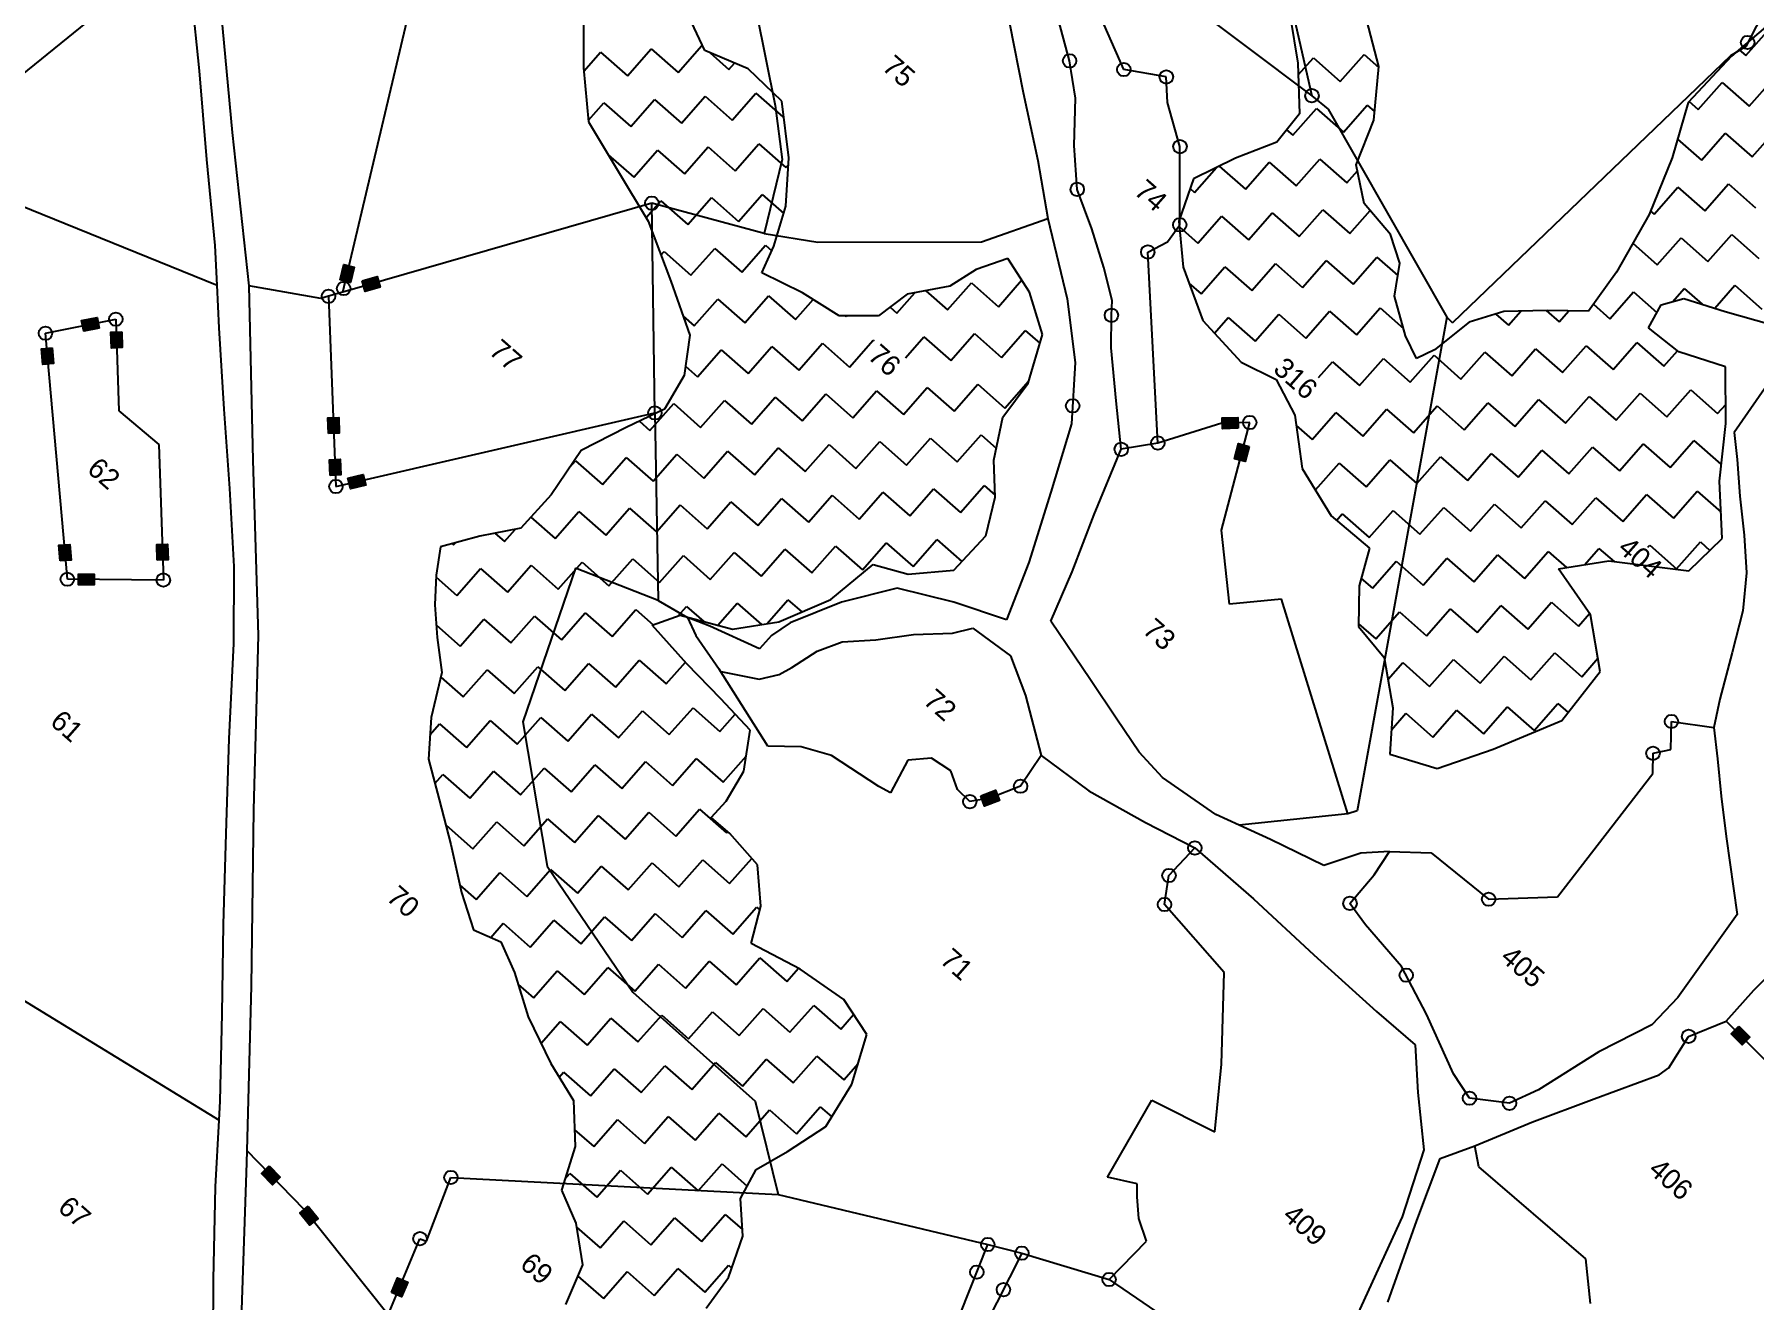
# Model space of a CAD drawing. Header units: metres. Extents: x 316400 to 324250, y 1868140 to 1873603.
# Drawn here: x 320680 to 321495, y 1869809 to 1870410 of the extents above; entities that cross this region are included whole.
import ezdxf

# ---------------------------------------------------------------- set-up
doc = ezdxf.new("R2010")
doc.units = ezdxf.units.M
for name, color, linetype in [('OFF', 1, 'Continuous'), ('POLY_HATCH', 12, 'Continuous'), ('POLY_PARCEL', 6, 'Continuous'), ('POLY_WATER', 4, 'Continuous'), ('TEXT_PARCEL', 7, 'Continuous')]:
    doc.layers.add(name, color=color, linetype=linetype)
doc.styles.add('TEXT_MAP', font='')
doc.styles.get('TEXT_MAP').set_extended_font_data('Kruti Dev 050')

msp = doc.modelspace()

# ---------------------------------------------------------------- hatches: boundary and pattern name
for points in [[(320831.35, 1870299.46), (320826.33, 1870300.65), (320824.61, 1870293.38), (320829.63, 1870292.19)], [(320843.65, 1870290), (320842.23, 1870294.96), (320835.05, 1870292.9), (320836.48, 1870287.94)], [(320702.09, 1870274.16), (320703.1, 1870269.1), (320710.42, 1870270.56), (320709.41, 1870275.62)], [(320683.68, 1870253.29), (320688.82, 1870253.74), (320688.16, 1870261.18), (320683.02, 1870260.72)], [(320716.2, 1870261.1), (320721.36, 1870261.28), (320721.1, 1870268.74), (320715.94, 1870268.56)], [(320823.95, 1870228.22), (320818.79, 1870228.02), (320819.08, 1870220.56), (320824.24, 1870220.76)], [(321242.75, 1870227.98), (321242.9, 1870222.82), (321250.36, 1870223.05), (321250.21, 1870228.21)], [(321248.62, 1870208.56), (321253.62, 1870207.24), (321255.52, 1870214.46), (321250.53, 1870215.78)], [(320824.72, 1870208.37), (320819.56, 1870208.17), (320819.85, 1870200.72), (320825.01, 1870200.92)], [(320836.78, 1870196.05), (320835.62, 1870201.08), (320828.35, 1870199.41), (320829.51, 1870194.38)], [(320696.46, 1870168.02), (320691.32, 1870167.56), (320691.98, 1870160.13), (320697.12, 1870160.59)], [(320742.86, 1870168.16), (320737.7, 1870167.99), (320737.95, 1870160.53), (320743.11, 1870160.7)], [(320708.07, 1870148.8), (320708.11, 1870153.96), (320700.65, 1870154.03), (320700.61, 1870148.86)], [(321137.14, 1870046.65), (321135.26, 1870051.46), (321128.31, 1870048.75), (321130.18, 1870043.94)], [(321489.32, 1869930.68), (321492.98, 1869934.32), (321487.72, 1869939.61), (321484.06, 1869935.97)], [(320792.52, 1869864.42), (320796.23, 1869868.01), (320791.04, 1869873.37), (320787.33, 1869869.78)], [(320810.18, 1869845.18), (320814.21, 1869848.4), (320809.55, 1869854.23), (320805.52, 1869851.01)], [(320856.67, 1869818.22), (320851.91, 1869820.22), (320849.03, 1869813.33), (320853.79, 1869811.34)]]:
    msp.add_hatch(color=256).paths.add_polyline_path(points)

# ---------------------------------------------------------------- linework, layer by layer
for points in [[(320824.61, 1870293.38), (320826.33, 1870300.65), (320831.35, 1870299.46), (320829.63, 1870292.19)], [(320835.05, 1870292.9), (320842.23, 1870294.96), (320843.65, 1870290), (320836.48, 1870287.94)], [(320710.42, 1870270.56), (320703.1, 1870269.1), (320702.09, 1870274.16), (320709.41, 1870275.62)], [(320688.16, 1870261.18), (320688.82, 1870253.74), (320683.68, 1870253.29), (320683.02, 1870260.72)], [(320721.1, 1870268.74), (320721.36, 1870261.28), (320716.2, 1870261.1), (320715.94, 1870268.56)], [(320819.08, 1870220.56), (320818.79, 1870228.02), (320823.95, 1870228.22), (320824.24, 1870220.76)], [(321250.36, 1870223.05), (321242.9, 1870222.82), (321242.75, 1870227.98), (321250.21, 1870228.21)], [(321255.52, 1870214.46), (321253.62, 1870207.24), (321248.62, 1870208.56), (321250.53, 1870215.78)], [(320819.85, 1870200.72), (320819.56, 1870208.17), (320824.72, 1870208.37), (320825.01, 1870200.92)], [(320828.35, 1870199.41), (320835.62, 1870201.08), (320836.78, 1870196.05), (320829.51, 1870194.38)], [(320691.98, 1870160.13), (320691.32, 1870167.56), (320696.46, 1870168.02), (320697.12, 1870160.59)], [(320737.95, 1870160.53), (320737.7, 1870167.99), (320742.86, 1870168.16), (320743.11, 1870160.7)], [(320700.65, 1870154.03), (320708.11, 1870153.96), (320708.07, 1870148.8), (320700.61, 1870148.86)], [(321128.31, 1870048.75), (321135.26, 1870051.46), (321137.14, 1870046.65), (321130.18, 1870043.94)], [(321487.72, 1869939.61), (321492.98, 1869934.32), (321489.32, 1869930.68), (321484.06, 1869935.97)], [(320791.04, 1869873.37), (320796.23, 1869868.01), (320792.52, 1869864.42), (320787.33, 1869869.78)], [(320809.55, 1869854.23), (320814.21, 1869848.4), (320810.18, 1869845.18), (320805.52, 1869851.01)], [(320849.03, 1869813.33), (320851.91, 1869820.22), (320856.67, 1869818.22), (320853.79, 1869811.34)]]:
    msp.add_lwpolyline(points, close=True)
for centre in [(321491.86, 1870405.97), (321170.44, 1870397.26), (321196.14, 1870393.13), (321216.29, 1870389.6), (321285.33, 1870380.73), (321222.76, 1870356.58), (321174.08, 1870336.32), (320972.41, 1870329.79), (321222.66, 1870319.5), (321207.49, 1870306.62), (320819.14, 1870285.62), (320826.3, 1870289.31), (320718.32, 1870274.76), (321190.26, 1870276.61), (320684.95, 1870268.11), (321171.91, 1870233.69), (320973.87, 1870230.35), (321255.84, 1870225.79), (321194.94, 1870213.08), (321212.27, 1870216.07), (320822.64, 1870195.44), (320695.34, 1870151.49), (320740.85, 1870151.11), (321455.75, 1870084.07), (321447.01, 1870068.97), (321123.12, 1870046.03), (321147.21, 1870053.34), (321229.8, 1870024.08), (321217.56, 1870011.03), (321215.42, 1869997.27), (321303.34, 1869997.82), (321369.09, 1869999.77), (321330.02, 1869963.77), (321463.9, 1869934.77), (321360.01, 1869905.44), (321378.97, 1869903.02), (320877.16, 1869867.88), (320862.49, 1869838.82), (321131.66, 1869836.08), (321147.83, 1869831.96), (321126.47, 1869823.01), (321189.18, 1869819.48), (321139.07, 1869814.69)]:
    msp.add_circle(centre, 3.19)
at = {"layer": 'OFF'}
msp.add_line((320604.52, 1870334.47), (320763.58, 1870463.33), dxfattribs=at)
at = {"layer": 'POLY_HATCH'}
for p, q in [((320940.07, 1870415.98), (320939.97, 1870393.91)), ((320997.54, 1870402.09), (320989.94, 1870418.28)), ((321275.03, 1870418.25), (321278.7, 1870396.12)), ((321317.02, 1870394.59), (321310.42, 1870419.96)), ((321503.73, 1870416.07), (321484.21, 1870399.46)), ((321018.13, 1870393.45), (320997.54, 1870402.09)), ((320939.97, 1870393.91), (320942.45, 1870368.3)), ((321034.1, 1870378.13), (321018.13, 1870393.45)), ((321278.7, 1870396.12), (321279.37, 1870372.06)), ((321314.62, 1870369.12), (321317.02, 1870394.59)), ((321484.21, 1870399.46), (321463.61, 1870377.58)), ((321037.34, 1870351.22), (321034.1, 1870378.13)), ((321463.61, 1870377.58), (321456.06, 1870351.31)), ((320942.45, 1870368.3), (320956.2, 1870345.43)), ((321279.37, 1870372.06), (321268.61, 1870358.73)), ((321306.27, 1870348.01), (321314.62, 1870369.12)), ((321035.93, 1870328.4), (321037.34, 1870351.22)), ((321249.16, 1870351.09), (321229.16, 1870341.33)), ((321268.61, 1870358.73), (321249.16, 1870351.09)), ((321456.06, 1870351.31), (321445.25, 1870324.37)), ((320956.2, 1870345.43), (320970.72, 1870321.25)), ((321310.06, 1870329.56), (321306.27, 1870348.01)), ((321229.16, 1870341.33), (321222.29, 1870321.31)), ((321030.25, 1870309.35), (321035.93, 1870328.4)), ((321322.58, 1870314.98), (321310.06, 1870329.56)), ((320970.72, 1870321.25), (320981.46, 1870292.8)), ((321222.29, 1870321.31), (321224.21, 1870299.42)), ((321445.25, 1870324.37), (321429.72, 1870297.13)), ((321327.01, 1870301.3), (321322.58, 1870314.98)), ((321024.49, 1870296.69), (321030.25, 1870309.35)), ((321141.09, 1870303.54), (321126.09, 1870298.39)), ((321151.37, 1870287.52), (321141.09, 1870303.54)), ((321043.78, 1870287.3), (321024.49, 1870296.69)), ((321126.09, 1870298.39), (321113.64, 1870290.36)), ((321224.21, 1870299.42), (321233.63, 1870274.19)), ((321324.45, 1870285.76), (321327.01, 1870301.3)), ((321429.72, 1870297.13), (321416.47, 1870278.55)), ((320981.46, 1870292.8), (320990.34, 1870267.26)), ((321061.15, 1870276.44), (321043.78, 1870287.3)), ((321093.51, 1870286.57), (321079.84, 1870276.44)), ((321113.64, 1870290.36), (321093.51, 1870286.57)), ((321157.54, 1870267.54), (321151.37, 1870287.52)), ((321329.68, 1870266.92), (321324.45, 1870285.76)), ((321376.26, 1870278.38), (321359.79, 1870273.32)), ((321396.81, 1870278.97), (321376.26, 1870278.38)), ((321416.47, 1870278.55), (321396.81, 1870278.97)), ((321444.82, 1870270.69), (321450.88, 1870281.65)), ((321450.88, 1870281.65), (321461.62, 1870284.58)), ((321461.62, 1870284.58), (321481.26, 1870278.37)), ((321481.26, 1870278.37), (321502.97, 1870272.28)), ((321079.84, 1870276.44), (321061.15, 1870276.44)), ((321233.63, 1870274.19), (321251.71, 1870254.35)), ((321359.79, 1870273.32), (321343.36, 1870260.22)), ((321459.25, 1870259.3), (321444.82, 1870270.69)), ((320990.34, 1870267.26), (320987.69, 1870248.07)), ((321150.77, 1870244.38), (321157.54, 1870267.54)), ((321334.86, 1870256.13), (321329.68, 1870266.92)), ((321251.71, 1870254.35), (321268.35, 1870246.21)), ((321343.36, 1870260.22), (321334.86, 1870256.13)), ((321481.37, 1870252.2), (321459.25, 1870259.3)), ((320987.69, 1870248.07), (320978.44, 1870232.16)), ((321268.35, 1870246.21), (321277.24, 1870229.27)), ((321481.53, 1870225.34), (321481.37, 1870252.2)), ((321138.83, 1870228.3), (321150.77, 1870244.38)), ((320978.44, 1870232.16), (320960.3, 1870223.44)), ((321277.24, 1870229.27), (321280.76, 1870204.01)), ((320960.3, 1870223.44), (320938.94, 1870212.49)), ((321134.57, 1870207.99), (321138.83, 1870228.3)), ((321478.6, 1870197.94), (321481.53, 1870225.34)), ((320938.94, 1870212.49), (320924.62, 1870191.55)), ((321135.19, 1870190.35), (321134.57, 1870207.99)), ((321280.76, 1870204.01), (321294.51, 1870181.47)), ((321479.82, 1870170.8), (321478.6, 1870197.94)), ((320924.62, 1870191.55), (320910.31, 1870175.66)), ((321130.81, 1870172.06), (321135.19, 1870190.35)), ((321294.51, 1870181.47), (321312.65, 1870166.15)), ((320890.85, 1870171.91), (320872.15, 1870166.86)), ((320910.31, 1870175.66), (320890.85, 1870171.91)), ((321115.51, 1870155.77), (321130.81, 1870172.06)), ((320872.15, 1870166.86), (320870.14, 1870153.43)), ((321312.65, 1870166.15), (321307.73, 1870148.33)), ((321463.99, 1870155.41), (321479.82, 1870170.8)), ((321057.3, 1870141.83), (321077.29, 1870158.41)), ((321077.29, 1870158.41), (321093.91, 1870153.9)), ((321093.91, 1870153.9), (321115.51, 1870155.77)), ((321402.21, 1870156.37), (321426.07, 1870160.13)), ((321417.3, 1870134.62), (321402.21, 1870156.37)), ((321426.07, 1870160.13), (321463.99, 1870155.41)), ((320870.14, 1870153.43), (320869.52, 1870139.41)), ((321307.73, 1870148.33), (321307.4, 1870129.07)), ((320869.52, 1870139.41), (320870.69, 1870123.82)), ((321032.54, 1870131.34), (321057.3, 1870141.83)), ((320972.53, 1870129.74), (320985.87, 1870134.46)), ((320985.87, 1870134.46), (321010.71, 1870127.77)), ((321010.71, 1870127.77), (321032.54, 1870131.34)), ((321421.97, 1870107.69), (321417.3, 1870134.62)), ((320870.69, 1870123.82), (320872.92, 1870107.3)), ((320989.02, 1870111.42), (320972.53, 1870129.74)), ((321307.4, 1870129.07), (321319.61, 1870114.41)), ((321319.61, 1870114.41), (321323.73, 1870090.58)), ((320872.92, 1870107.3), (320867.72, 1870085.92)), ((321005.08, 1870094.75), (320989.02, 1870111.42)), ((321403.86, 1870084.54), (321421.97, 1870107.69)), ((321018.99, 1870079.97), (321005.08, 1870094.75)), ((321323.73, 1870090.58), (321322.2, 1870068.47)), ((320867.72, 1870085.92), (320866.46, 1870066.14)), ((321371.28, 1870070.87), (321403.86, 1870084.54)), ((321016.03, 1870060.42), (321018.99, 1870079.97)), ((320866.46, 1870066.14), (320871.56, 1870047.09)), ((321322.2, 1870068.47), (321344.64, 1870061.73)), ((321344.64, 1870061.73), (321371.28, 1870070.87)), ((321007.67, 1870046.25), (321016.03, 1870060.42)), ((320871.56, 1870047.09), (320877.13, 1870025.72)), ((321000.59, 1870038.56), (321007.67, 1870046.25)), ((321009.33, 1870030.86), (321000.59, 1870038.56)), ((320877.13, 1870025.72), (320882.12, 1870002.97)), ((321022.57, 1870016.04), (321009.33, 1870030.86)), ((321024, 1869996.43), (321022.57, 1870016.04)), ((320882.12, 1870002.97), (320887.8, 1869985.31)), ((321019.57, 1869978.8), (321024, 1869996.43)), ((320887.8, 1869985.31), (320900.8, 1869979.56)), ((320900.8, 1869979.56), (320907.29, 1869964.99)), ((321042.74, 1869966.63), (321019.57, 1869978.8)), ((320907.29, 1869964.99), (320913.85, 1869944.01)), ((321063.36, 1869952.27), (321042.74, 1869966.63)), ((321074.36, 1869935.62), (321063.36, 1869952.27)), ((320913.85, 1869944.01), (320924.52, 1869921.96)), ((321067.28, 1869912.1), (321074.36, 1869935.62)), ((320924.52, 1869921.96), (320935.25, 1869904.28)), ((321054.93, 1869891.96), (321067.28, 1869912.1)), ((320935.25, 1869904.28), (320936.13, 1869882.61)), ((321036.65, 1869880.2), (321054.93, 1869891.96)), ((320936.13, 1869882.61), (320929.55, 1869861.82)), ((321021.87, 1869871.69), (321036.65, 1869880.2)), ((321014.5, 1869857.92), (321021.87, 1869871.69)), ((320929.55, 1869861.82), (320936.44, 1869846.26)), ((321015.48, 1869839.96), (321014.5, 1869857.92)), ((320936.44, 1869846.26), (320939.56, 1869826.42)), ((321008.81, 1869820.51), (321015.48, 1869839.96)), ((320939.56, 1869826.42), (320931.5, 1869807.56)), ((320998.13, 1869805.86), (321008.81, 1869820.51))]:
    msp.add_line(p, q, dxfattribs=at)
at = {"layer": 'POLY_HATCH', "linetype": 'Continuous', "ltscale": 10}
for p, q in [((321491, 1870399.72), (321502.25, 1870412.5)), ((320940.11, 1870392.39), (320948.06, 1870401.42)), ((320948.06, 1870401.42), (320960.84, 1870390.17)), ((320960.84, 1870390.17), (320972.09, 1870402.95)), ((320972.09, 1870402.95), (320984.87, 1870391.7)), ((320984.87, 1870391.7), (320996.12, 1870404.47)), ((320996.12, 1870404.47), (320996.63, 1870404.02)), ((321000, 1870401.06), (321008.9, 1870393.22)), ((321298.77, 1870387.51), (321310.02, 1870400.29)), ((321310.02, 1870400.29), (321316.98, 1870394.16)), ((321487.82, 1870402.52), (321491, 1870399.72)), ((321008.9, 1870393.22), (321011.54, 1870396.22)), ((321278.85, 1870390.66), (321285.99, 1870398.76)), ((321285.99, 1870398.76), (321298.77, 1870387.51)), ((321468.49, 1870374.17), (321479.74, 1870386.95)), ((321479.74, 1870386.95), (321492.52, 1870375.69)), ((321492.52, 1870375.69), (321503.77, 1870388.47)), ((320942.36, 1870369.18), (320949.59, 1870377.39)), ((320949.59, 1870377.39), (320962.37, 1870366.14)), ((320962.37, 1870366.14), (320973.62, 1870378.92)), ((320973.62, 1870378.92), (320986.4, 1870367.67)), ((320986.4, 1870367.67), (320997.65, 1870380.45)), ((320997.65, 1870380.45), (321010.42, 1870369.19)), ((321010.42, 1870369.19), (321021.68, 1870381.97)), ((321021.68, 1870381.97), (321034.45, 1870370.72)), ((321300.29, 1870363.48), (321311.54, 1870376.26)), ((321311.54, 1870376.26), (321315.01, 1870373.21)), ((321464.07, 1870378.06), (321468.49, 1870374.17)), ((321034.45, 1870370.72), (321034.93, 1870371.26)), ((321276.26, 1870361.96), (321287.52, 1870374.73)), ((321287.52, 1870374.73), (321300.29, 1870363.48)), ((321273.31, 1870364.56), (321276.26, 1870361.96)), ((321458.61, 1870360.19), (321470.02, 1870350.14)), ((321470.02, 1870350.14), (321481.27, 1870362.92)), ((321481.27, 1870362.92), (321494.05, 1870351.67)), ((321494.05, 1870351.67), (321505.3, 1870364.44)), ((320951.78, 1870352.77), (320963.89, 1870342.11)), ((320963.89, 1870342.11), (320975.14, 1870354.89)), ((320975.14, 1870354.89), (320987.92, 1870343.64)), ((320987.92, 1870343.64), (320999.17, 1870356.42)), ((320999.17, 1870356.42), (321011.95, 1870345.17)), ((321011.95, 1870345.17), (321023.2, 1870357.94)), ((321023.2, 1870357.94), (321035.98, 1870346.69)), ((321277.79, 1870337.93), (321289.04, 1870350.71)), ((321289.04, 1870350.71), (321301.82, 1870339.45)), ((321035.98, 1870346.69), (321037.14, 1870348.01)), ((321229.73, 1870334.88), (321240.13, 1870346.69)), ((321241.39, 1870347.3), (321253.76, 1870336.4)), ((321253.76, 1870336.4), (321265.01, 1870349.18)), ((321265.01, 1870349.18), (321277.79, 1870337.93)), ((321301.82, 1870339.45), (321306.86, 1870345.17)), ((321227.59, 1870336.76), (321229.73, 1870334.88)), ((321447.52, 1870324.58), (321458.77, 1870337.36)), ((321458.77, 1870337.36), (321471.55, 1870326.11)), ((321471.55, 1870326.11), (321482.8, 1870338.89)), ((321482.8, 1870338.89), (321495.57, 1870327.64)), ((320969.7, 1870322.95), (320976.67, 1870330.86)), ((320976.67, 1870330.86), (320989.45, 1870319.61)), ((320989.45, 1870319.61), (321000.7, 1870332.39)), ((321000.7, 1870332.39), (321013.48, 1870321.14)), ((321013.48, 1870321.14), (321024.73, 1870333.91)), ((321024.73, 1870333.91), (321034.9, 1870324.95)), ((321279.32, 1870313.9), (321290.57, 1870326.68)), ((321290.57, 1870326.68), (321303.35, 1870315.43)), ((321303.35, 1870315.43), (321312.89, 1870326.26)), ((321222.54, 1870318.53), (321231.26, 1870310.85)), ((321231.26, 1870310.85), (321242.51, 1870323.62)), ((321242.51, 1870323.62), (321255.29, 1870312.37)), ((321255.29, 1870312.37), (321266.54, 1870325.15)), ((321266.54, 1870325.15), (321279.32, 1870313.9)), ((321445.9, 1870326.01), (321447.52, 1870324.58)), ((321437.48, 1870310.74), (321449.04, 1870300.56)), ((321449.04, 1870300.56), (321460.3, 1870313.33)), ((321460.3, 1870313.33), (321473.07, 1870302.08)), ((321473.07, 1870302.08), (321484.32, 1870314.86)), ((321484.32, 1870314.86), (321497.1, 1870303.61)), ((320976.77, 1870305.22), (320978.2, 1870306.83)), ((320978.2, 1870306.83), (320990.97, 1870295.58)), ((320990.97, 1870295.58), (321002.23, 1870308.36)), ((321002.23, 1870308.36), (321015, 1870297.11)), ((321015, 1870297.11), (321026.25, 1870309.89)), ((321026.25, 1870309.89), (321029.28, 1870307.22)), ((321280.84, 1870289.87), (321292.1, 1870302.65)), ((321292.1, 1870302.65), (321304.87, 1870291.4)), ((321304.87, 1870291.4), (321316.12, 1870304.17)), ((321316.12, 1870304.17), (321326.04, 1870295.44)), ((321232.79, 1870286.82), (321244.04, 1870299.6)), ((321244.04, 1870299.6), (321256.82, 1870288.34)), ((321256.82, 1870288.34), (321268.07, 1870301.12)), ((321268.07, 1870301.12), (321280.84, 1870289.87)), ((321016.53, 1870273.08), (321027.78, 1870285.86)), ((321027.78, 1870285.86), (321040.56, 1870274.61)), ((321088.62, 1870277.66), (321097.05, 1870287.23)), ((321102.37, 1870288.24), (321112.64, 1870279.19)), ((321112.64, 1870279.19), (321123.9, 1870291.96)), ((321123.9, 1870291.96), (321136.67, 1870280.71)), ((321136.67, 1870280.71), (321147.7, 1870293.24)), ((321227.02, 1870291.9), (321232.79, 1870286.82)), ((321426.54, 1870275), (321437.79, 1870287.78)), ((321437.79, 1870287.78), (321448.88, 1870278.02)), ((321456.41, 1870283.16), (321461.82, 1870289.3)), ((321461.82, 1870289.3), (321470.31, 1870281.83)), ((321476.26, 1870279.95), (321485.85, 1870290.83)), ((321485.85, 1870290.83), (321498.63, 1870279.58)), ((320992.5, 1870271.55), (321003.75, 1870284.33)), ((321003.75, 1870284.33), (321016.53, 1870273.08)), ((321040.56, 1870274.61), (321048.91, 1870284.09)), ((321085.36, 1870280.53), (321088.62, 1870277.66)), ((321282.37, 1870265.84), (321293.62, 1870278.62)), ((321293.62, 1870278.62), (321306.4, 1870267.37)), ((321306.4, 1870267.37), (321317.65, 1870280.15)), ((321317.65, 1870280.15), (321328.71, 1870270.41)), ((321378.48, 1870271.95), (321384.35, 1870278.61)), ((321396.29, 1870278.95), (321402.51, 1870273.47)), ((321402.51, 1870273.47), (321407.16, 1870278.75)), ((321418.8, 1870281.82), (321426.54, 1870275)), ((320987.23, 1870276.19), (320992.5, 1870271.55)), ((321064.24, 1870276.44), (321064.59, 1870276.13)), ((321064.59, 1870276.13), (321064.86, 1870276.44)), ((321138.2, 1870256.68), (321149.45, 1870269.46)), ((321149.45, 1870269.46), (321156.33, 1870263.4)), ((321239.08, 1870268.2), (321245.56, 1870275.57)), ((321245.56, 1870275.57), (321258.34, 1870264.32)), ((321258.34, 1870264.32), (321269.59, 1870277.09)), ((321269.59, 1870277.09), (321282.37, 1870265.84)), ((321372.49, 1870277.22), (321378.48, 1870271.95)), ((321018.06, 1870249.05), (321029.31, 1870261.83)), ((321029.31, 1870261.83), (321042.08, 1870250.58)), ((321042.08, 1870250.58), (321053.34, 1870263.36)), ((321053.34, 1870263.36), (321066.11, 1870252.1)), ((321066.11, 1870252.1), (321077.36, 1870264.88)), ((321077.36, 1870264.88), (321077.76, 1870264.53)), ((321092.61, 1870256.43), (321101.39, 1870266.41)), ((321101.39, 1870266.41), (321114.17, 1870255.16)), ((321114.17, 1870255.16), (321125.42, 1870267.93)), ((321125.42, 1870267.93), (321138.2, 1870256.68)), ((321404.04, 1870249.45), (321415.29, 1870262.22)), ((321415.29, 1870262.22), (321428.07, 1870250.97)), ((321428.07, 1870250.97), (321439.32, 1870263.75)), ((321439.32, 1870263.75), (321452.1, 1870252.5)), ((320994.03, 1870247.52), (321005.28, 1870260.3)), ((321005.28, 1870260.3), (321018.06, 1870249.05)), ((321288.51, 1870247.06), (321295.15, 1870254.59)), ((321295.15, 1870254.59), (321307.93, 1870243.34)), ((321307.93, 1870243.34), (321319.18, 1870256.12)), ((321319.18, 1870256.12), (321331.95, 1870244.87)), ((321331.95, 1870244.87), (321343.21, 1870257.64)), ((321343.21, 1870257.64), (321355.98, 1870246.39)), ((321355.98, 1870246.39), (321367.23, 1870259.17)), ((321367.23, 1870259.17), (321380.01, 1870247.92)), ((321380.01, 1870247.92), (321391.26, 1870260.7)), ((321391.26, 1870260.7), (321404.04, 1870249.45)), ((321452.1, 1870252.5), (321458.56, 1870259.84)), ((320988.31, 1870252.56), (320994.03, 1870247.52)), ((321139.73, 1870232.66), (321150.98, 1870245.43)), ((321150.98, 1870245.43), (321151.06, 1870245.36)), ((321019.58, 1870225.02), (321030.83, 1870237.8)), ((321030.83, 1870237.8), (321043.61, 1870226.55)), ((321043.61, 1870226.55), (321054.86, 1870239.33)), ((321054.86, 1870239.33), (321067.64, 1870228.08)), ((321067.64, 1870228.08), (321078.89, 1870240.85)), ((321078.89, 1870240.85), (321091.67, 1870229.6)), ((321091.67, 1870229.6), (321102.92, 1870242.38)), ((321102.92, 1870242.38), (321115.7, 1870231.13)), ((321115.7, 1870231.13), (321126.95, 1870243.91)), ((321126.95, 1870243.91), (321139.73, 1870232.66)), ((321381.54, 1870223.89), (321392.79, 1870236.67)), ((321392.79, 1870236.67), (321405.57, 1870225.42)), ((321405.57, 1870225.42), (321416.82, 1870238.19)), ((321416.82, 1870238.19), (321429.59, 1870226.94)), ((321429.59, 1870226.94), (321440.85, 1870239.72)), ((321440.85, 1870239.72), (321453.62, 1870228.47)), ((321453.62, 1870228.47), (321464.87, 1870241.25)), ((321464.87, 1870241.25), (321477.65, 1870230)), ((320971.53, 1870221.97), (320982.78, 1870234.75)), ((320982.78, 1870234.75), (320995.55, 1870223.5)), ((320995.55, 1870223.5), (321006.81, 1870236.27)), ((321006.81, 1870236.27), (321019.58, 1870225.02)), ((321285.42, 1870217.79), (321296.67, 1870230.56)), ((321296.67, 1870230.56), (321309.45, 1870219.31)), ((321309.45, 1870219.31), (321320.7, 1870232.09)), ((321320.7, 1870232.09), (321333.48, 1870220.84)), ((321333.48, 1870220.84), (321344.73, 1870233.62)), ((321344.73, 1870233.62), (321357.51, 1870222.36)), ((321357.51, 1870222.36), (321368.76, 1870235.14)), ((321368.76, 1870235.14), (321381.54, 1870223.89)), ((321477.65, 1870230), (321481.48, 1870234.34)), ((320966.48, 1870226.41), (320971.53, 1870221.97)), ((321277.92, 1870224.39), (321285.42, 1870217.79)), ((320997.08, 1870199.47), (321008.33, 1870212.25)), ((321008.33, 1870212.25), (321021.11, 1870200.99)), ((321021.11, 1870200.99), (321032.36, 1870213.77)), ((321032.36, 1870213.77), (321045.14, 1870202.52)), ((321045.14, 1870202.52), (321056.39, 1870215.3)), ((321056.39, 1870215.3), (321069.17, 1870204.05)), ((321069.17, 1870204.05), (321080.42, 1870216.82)), ((321080.42, 1870216.82), (321093.19, 1870205.57)), ((321093.19, 1870205.57), (321104.45, 1870218.35)), ((321104.45, 1870218.35), (321117.22, 1870207.1)), ((321117.22, 1870207.1), (321128.47, 1870219.88)), ((321128.47, 1870219.88), (321135.72, 1870213.49)), ((321383.06, 1870199.86), (321394.32, 1870212.64)), ((321394.32, 1870212.64), (321407.09, 1870201.39)), ((321407.09, 1870201.39), (321418.34, 1870214.17)), ((321418.34, 1870214.17), (321431.12, 1870202.92)), ((321431.12, 1870202.92), (321442.37, 1870215.69)), ((321442.37, 1870215.69), (321455.15, 1870204.44)), ((321455.15, 1870204.44), (321466.4, 1870217.22)), ((321466.4, 1870217.22), (321479.18, 1870205.97)), ((320933.54, 1870204.59), (320936.25, 1870207.67)), ((320936.25, 1870207.67), (320949.02, 1870196.41)), ((320949.02, 1870196.41), (320960.27, 1870209.19)), ((320960.27, 1870209.19), (320973.05, 1870197.94)), ((320973.05, 1870197.94), (320984.3, 1870210.72)), ((320984.3, 1870210.72), (320997.08, 1870199.47)), ((321286.99, 1870193.8), (321298.2, 1870206.53)), ((321298.2, 1870206.53), (321310.98, 1870195.28)), ((321310.98, 1870195.28), (321322.23, 1870208.06)), ((321322.23, 1870208.06), (321335.01, 1870196.81)), ((321335.01, 1870196.81), (321346.26, 1870209.59)), ((321346.26, 1870209.59), (321359.04, 1870198.34)), ((321359.04, 1870198.34), (321370.29, 1870211.11)), ((321370.29, 1870211.11), (321383.06, 1870199.86)), ((321479.18, 1870205.97), (321479.5, 1870206.33)), ((321118.75, 1870183.07), (321130, 1870195.85)), ((321130, 1870195.85), (321135.16, 1870191.31)), ((320998.61, 1870175.44), (321009.86, 1870188.22)), ((321009.86, 1870188.22), (321022.64, 1870176.97)), ((321022.64, 1870176.97), (321033.89, 1870189.74)), ((321033.89, 1870189.74), (321046.66, 1870178.49)), ((321046.66, 1870178.49), (321057.92, 1870191.27)), ((321057.92, 1870191.27), (321070.69, 1870180.02)), ((321070.69, 1870180.02), (321081.94, 1870192.8)), ((321081.94, 1870192.8), (321094.72, 1870181.54)), ((321094.72, 1870181.54), (321105.97, 1870194.32)), ((321105.97, 1870194.32), (321118.75, 1870183.07)), ((321384.59, 1870175.83), (321395.84, 1870188.61)), ((321395.84, 1870188.61), (321408.62, 1870177.36)), ((321408.62, 1870177.36), (321419.87, 1870190.14)), ((321419.87, 1870190.14), (321432.65, 1870178.89)), ((321432.65, 1870178.89), (321443.9, 1870191.66)), ((321443.9, 1870191.66), (321456.68, 1870180.41)), ((321456.68, 1870180.41), (321467.93, 1870193.19)), ((321467.93, 1870193.19), (321479.26, 1870183.21)), ((320915.07, 1870180.94), (320926.52, 1870170.86)), ((320926.52, 1870170.86), (320937.77, 1870183.64)), ((320937.77, 1870183.64), (320950.55, 1870172.39)), ((320950.55, 1870172.39), (320961.8, 1870185.16)), ((320961.8, 1870185.16), (320974.58, 1870173.91)), ((320974.58, 1870173.91), (320985.83, 1870186.69)), ((320985.83, 1870186.69), (320998.61, 1870175.44)), ((321296.98, 1870179.39), (321299.73, 1870182.51)), ((321299.73, 1870182.51), (321312.5, 1870171.25)), ((321312.5, 1870171.25), (321323.76, 1870184.03)), ((321323.76, 1870184.03), (321336.53, 1870172.78)), ((321336.53, 1870172.78), (321347.78, 1870185.56)), ((321347.78, 1870185.56), (321360.56, 1870174.31)), ((321360.56, 1870174.31), (321371.81, 1870187.08)), ((321371.81, 1870187.08), (321384.59, 1870175.83)), ((320898, 1870173.29), (320902.49, 1870169.33)), ((320902.49, 1870169.33), (320907.61, 1870175.14)), ((320877.81, 1870168.39), (320878.46, 1870167.81)), ((320878.46, 1870167.81), (320879.34, 1870168.8)), ((321000.13, 1870151.41), (321011.38, 1870164.19)), ((321011.38, 1870164.19), (321024.16, 1870152.94)), ((321024.16, 1870152.94), (321035.41, 1870165.71)), ((321035.41, 1870165.71), (321048.19, 1870154.46)), ((321048.19, 1870154.46), (321059.44, 1870167.24)), ((321059.44, 1870167.24), (321072.22, 1870155.99)), ((321072.22, 1870155.99), (321083.47, 1870168.77)), ((321083.47, 1870168.77), (321096.25, 1870157.52)), ((321096.25, 1870157.52), (321107.5, 1870170.29)), ((321107.5, 1870170.29), (321119.35, 1870159.86)), ((321386.12, 1870151.81), (321397.37, 1870164.58)), ((321397.37, 1870164.58), (321406.01, 1870156.97)), ((321414.53, 1870158.31), (321421.4, 1870166.11)), ((321421.4, 1870166.11), (321428.54, 1870159.82)), ((321444.55, 1870166.64), (321445.43, 1870167.64)), ((321445.43, 1870167.64), (321458.2, 1870156.38)), ((321458.2, 1870156.38), (321469.45, 1870169.16)), ((321469.45, 1870169.16), (321474.01, 1870165.15)), ((320879.99, 1870143.78), (320891.24, 1870156.56)), ((320891.24, 1870156.56), (320904.02, 1870145.3)), ((320904.02, 1870145.3), (320915.27, 1870158.08)), ((320915.27, 1870158.08), (320928.05, 1870146.83)), ((320928.05, 1870146.83), (320939.3, 1870159.61)), ((320939.3, 1870159.61), (320952.08, 1870148.36)), ((320952.08, 1870148.36), (320963.33, 1870161.14)), ((320963.33, 1870161.14), (320976.1, 1870149.88)), ((320976.1, 1870149.88), (320987.36, 1870162.66)), ((320987.36, 1870162.66), (321000.13, 1870151.41)), ((321314.03, 1870147.23), (321325.28, 1870160)), ((321325.28, 1870160), (321338.06, 1870148.75)), ((321338.06, 1870148.75), (321349.31, 1870161.53)), ((321349.31, 1870161.53), (321362.09, 1870150.28)), ((321362.09, 1870150.28), (321373.34, 1870163.06)), ((321373.34, 1870163.06), (321386.12, 1870151.81)), ((320870.1, 1870152.49), (320879.99, 1870143.78)), ((321308.72, 1870151.91), (321314.03, 1870147.23)), ((321003.67, 1870129.67), (321012.91, 1870140.16)), ((321012.91, 1870140.16), (321024.43, 1870130.02)), ((321027.04, 1870130.44), (321036.94, 1870141.69)), ((321036.94, 1870141.69), (321043.44, 1870135.96)), ((321363.61, 1870126.25), (321374.87, 1870139.03)), ((321374.87, 1870139.03), (321387.64, 1870127.78)), ((321387.64, 1870127.78), (321398.89, 1870140.55)), ((321398.89, 1870140.55), (321411.67, 1870129.3)), ((320881.52, 1870119.75), (320892.77, 1870132.53)), ((320892.77, 1870132.53), (320905.55, 1870121.28)), ((320905.55, 1870121.28), (320916.8, 1870134.05)), ((320916.8, 1870134.05), (320929.57, 1870122.8)), ((320929.57, 1870122.8), (320940.83, 1870135.58)), ((320940.83, 1870135.58), (320953.6, 1870124.33)), ((320953.6, 1870124.33), (320964.85, 1870137.11)), ((320964.85, 1870137.11), (320973.02, 1870129.92)), ((320984.91, 1870134.12), (320988.88, 1870138.63)), ((320988.88, 1870138.63), (320997.04, 1870131.45)), ((321315.56, 1870123.2), (321326.81, 1870135.97)), ((321326.81, 1870135.97), (321339.59, 1870124.72)), ((321339.59, 1870124.72), (321350.84, 1870137.5)), ((321350.84, 1870137.5), (321363.61, 1870126.25)), ((321411.67, 1870129.3), (321416.88, 1870135.22)), ((320870.25, 1870129.67), (320881.52, 1870119.75)), ((321307.42, 1870130.36), (321315.56, 1870123.2)), ((321365.14, 1870102.22), (321376.39, 1870115)), ((321376.39, 1870115), (321389.17, 1870103.75)), ((321389.17, 1870103.75), (321400.42, 1870116.53)), ((321400.42, 1870116.53), (321413.2, 1870105.27)), ((320883.04, 1870095.72), (320894.29, 1870108.5)), ((320894.29, 1870108.5), (320907.07, 1870097.25)), ((320907.07, 1870097.25), (320918.32, 1870110.03)), ((320918.32, 1870110.03), (320931.1, 1870098.77)), ((320931.1, 1870098.77), (320942.35, 1870111.55)), ((320942.35, 1870111.55), (320955.13, 1870100.3)), ((320955.13, 1870100.3), (320966.38, 1870113.08)), ((320966.38, 1870113.08), (320979.16, 1870101.83)), ((320979.16, 1870101.83), (320988.31, 1870112.22)), ((321321.4, 1870104.07), (321328.34, 1870111.95)), ((321328.34, 1870111.95), (321341.11, 1870100.7)), ((321341.11, 1870100.7), (321352.36, 1870113.47)), ((321352.36, 1870113.47), (321365.14, 1870102.22)), ((321413.2, 1870105.27), (321420.87, 1870113.99)), ((320872.39, 1870105.1), (320883.04, 1870095.72)), ((320980.68, 1870077.8), (320991.94, 1870090.58)), ((320991.94, 1870090.58), (321004.71, 1870079.32)), ((321366.67, 1870078.19), (321377.92, 1870090.97)), ((321377.92, 1870090.97), (321390.7, 1870079.72)), ((321390.7, 1870079.72), (321401.95, 1870092.5)), ((321401.95, 1870092.5), (321406.77, 1870088.25)), ((320867.2, 1870077.73), (320871.79, 1870082.94)), ((320871.79, 1870082.94), (320884.57, 1870071.69)), ((320884.57, 1870071.69), (320895.82, 1870084.47)), ((320895.82, 1870084.47), (320908.6, 1870073.22)), ((320908.6, 1870073.22), (320919.85, 1870086)), ((320919.85, 1870086), (320932.63, 1870074.75)), ((320932.63, 1870074.75), (320943.88, 1870087.52)), ((320943.88, 1870087.52), (320956.66, 1870076.27)), ((320956.66, 1870076.27), (320967.91, 1870089.05)), ((320967.91, 1870089.05), (320980.68, 1870077.8)), ((321004.71, 1870079.32), (321011.91, 1870087.49)), ((321323.01, 1870080.13), (321329.86, 1870087.92)), ((321329.86, 1870087.92), (321342.64, 1870076.67)), ((321342.64, 1870076.67), (321353.89, 1870089.44)), ((321353.89, 1870089.44), (321366.67, 1870078.19)), ((320982.21, 1870053.77), (320993.46, 1870066.55)), ((320993.46, 1870066.55), (321006.24, 1870055.3)), ((321006.24, 1870055.3), (321017.13, 1870067.66)), ((320869.54, 1870054.63), (320873.32, 1870058.92)), ((320873.32, 1870058.92), (320886.1, 1870047.66)), ((320886.1, 1870047.66), (320897.35, 1870060.44)), ((320897.35, 1870060.44), (320910.12, 1870049.19)), ((320910.12, 1870049.19), (320921.38, 1870061.97)), ((320921.38, 1870061.97), (320934.15, 1870050.72)), ((320934.15, 1870050.72), (320945.4, 1870063.49)), ((320945.4, 1870063.49), (320958.18, 1870052.24)), ((320958.18, 1870052.24), (320969.43, 1870065.02)), ((320969.43, 1870065.02), (320982.21, 1870053.77)), ((320959.71, 1870028.21), (320970.96, 1870040.99)), ((320970.96, 1870040.99), (320983.74, 1870029.74)), ((320983.74, 1870029.74), (320994.99, 1870042.52)), ((320994.99, 1870042.52), (321007.77, 1870031.27)), ((320874.76, 1870034.8), (320874.85, 1870034.89)), ((320874.85, 1870034.89), (320887.62, 1870023.64)), ((320887.62, 1870023.64), (320898.87, 1870036.41)), ((320898.87, 1870036.41), (320911.65, 1870025.16)), ((320911.65, 1870025.16), (320922.9, 1870037.94)), ((320922.9, 1870037.94), (320935.68, 1870026.69)), ((320935.68, 1870026.69), (320946.93, 1870039.47)), ((320946.93, 1870039.47), (320959.71, 1870028.21)), ((321007.77, 1870031.27), (321008.25, 1870031.82)), ((320961.23, 1870004.19), (320972.49, 1870016.96)), ((320972.49, 1870016.96), (320985.26, 1870005.71)), ((320985.26, 1870005.71), (320996.51, 1870018.49)), ((320996.51, 1870018.49), (321009.29, 1870007.24)), ((321009.29, 1870007.24), (321019.79, 1870019.16)), ((320889.15, 1869999.61), (320900.4, 1870012.38)), ((320900.4, 1870012.38), (320913.18, 1870001.13)), ((320913.18, 1870001.13), (320924.43, 1870013.91)), ((320924.43, 1870013.91), (320937.21, 1870002.66)), ((320937.21, 1870002.66), (320948.46, 1870015.44)), ((320948.46, 1870015.44), (320961.23, 1870004.19)), ((320881.36, 1870006.47), (320889.15, 1869999.61)), ((320962.76, 1869980.16), (320974.01, 1869992.94)), ((320974.01, 1869992.94), (320986.79, 1869981.68)), ((320986.79, 1869981.68), (320998.04, 1869994.46)), ((320998.04, 1869994.46), (321010.82, 1869983.21)), ((321010.82, 1869983.21), (321022.07, 1869995.99)), ((321022.07, 1869995.99), (321023.56, 1869994.68)), ((320896.04, 1869981.67), (320901.93, 1869988.36)), ((320901.93, 1869988.36), (320914.7, 1869977.1)), ((320914.7, 1869977.1), (320925.96, 1869989.88)), ((320925.96, 1869989.88), (320938.73, 1869978.63)), ((320938.73, 1869978.63), (320949.98, 1869991.41)), ((320949.98, 1869991.41), (320962.76, 1869980.16)), ((320964.29, 1869956.13), (320975.54, 1869968.91)), ((320975.54, 1869968.91), (320988.32, 1869957.66)), ((320988.32, 1869957.66), (320999.57, 1869970.43)), ((320999.57, 1869970.43), (321012.35, 1869959.18)), ((321012.35, 1869959.18), (321023.6, 1869971.96)), ((321023.6, 1869971.96), (321036.37, 1869960.71)), ((320909.03, 1869959.42), (320916.23, 1869953.08)), ((320916.23, 1869953.08), (320927.48, 1869965.85)), ((320927.48, 1869965.85), (320940.26, 1869954.6)), ((320940.26, 1869954.6), (320951.51, 1869967.38)), ((320951.51, 1869967.38), (320964.29, 1869956.13)), ((321036.37, 1869960.71), (321041.95, 1869967.04)), ((320941.79, 1869930.57), (320953.04, 1869943.35)), ((320953.04, 1869943.35), (320965.81, 1869932.1)), ((320965.81, 1869932.1), (320977.07, 1869944.88)), ((320977.07, 1869944.88), (320989.84, 1869933.63)), ((320989.84, 1869933.63), (321001.09, 1869946.4)), ((321001.09, 1869946.4), (321013.87, 1869935.15)), ((321013.87, 1869935.15), (321025.12, 1869947.93)), ((321025.12, 1869947.93), (321037.9, 1869936.68)), ((321037.9, 1869936.68), (321049.15, 1869949.46)), ((321049.15, 1869949.46), (321061.93, 1869938.21)), ((321061.93, 1869938.21), (321068.06, 1869945.17)), ((320919.91, 1869931.49), (320929.01, 1869941.83)), ((320929.01, 1869941.83), (320941.79, 1869930.57)), ((320943.31, 1869906.55), (320954.56, 1869919.32)), ((320954.56, 1869919.32), (320967.34, 1869908.07)), ((320967.34, 1869908.07), (320978.59, 1869920.85)), ((320978.59, 1869920.85), (320991.37, 1869909.6)), ((320991.37, 1869909.6), (321002.62, 1869922.38)), ((321002.62, 1869922.38), (321015.4, 1869911.12)), ((321015.4, 1869911.12), (321026.65, 1869923.9)), ((321026.65, 1869923.9), (321039.43, 1869912.65)), ((321039.43, 1869912.65), (321050.68, 1869925.43)), ((321050.68, 1869925.43), (321063.46, 1869914.18)), ((321063.46, 1869914.18), (321070.22, 1869921.86)), ((320928.47, 1869915.45), (320930.53, 1869917.8)), ((320930.53, 1869917.8), (320943.31, 1869906.55)), ((320944.84, 1869882.52), (320956.09, 1869895.29)), ((320956.09, 1869895.29), (320968.87, 1869884.04)), ((320968.87, 1869884.04), (320980.12, 1869896.82)), ((320980.12, 1869896.82), (320992.9, 1869885.57)), ((320992.9, 1869885.57), (321004.15, 1869898.35)), ((321004.15, 1869898.35), (321016.92, 1869887.1)), ((321016.92, 1869887.1), (321028.18, 1869899.87)), ((321028.18, 1869899.87), (321040.95, 1869888.62)), ((321040.95, 1869888.62), (321052.2, 1869901.4)), ((321052.2, 1869901.4), (321057.73, 1869896.53)), ((320935.81, 1869890.46), (320944.84, 1869882.52)), ((320931.2, 1869867.02), (320933.59, 1869869.74)), ((320933.59, 1869869.74), (320946.37, 1869858.49)), ((320946.37, 1869858.49), (320957.62, 1869871.27)), ((320957.62, 1869871.27), (320970.39, 1869860.01)), ((320970.39, 1869860.01), (320981.64, 1869872.79)), ((320981.64, 1869872.79), (320994.42, 1869861.54)), ((320994.42, 1869861.54), (321005.67, 1869874.32)), ((321005.67, 1869874.32), (321017.64, 1869863.78)), ((320947.89, 1869834.46), (320959.14, 1869847.24)), ((320959.14, 1869847.24), (320971.92, 1869835.99)), ((320971.92, 1869835.99), (320983.17, 1869848.76)), ((320983.17, 1869848.76), (320995.95, 1869837.51)), ((320995.95, 1869837.51), (321007.2, 1869850.29)), ((321007.2, 1869850.29), (321015.31, 1869843.15)), ((320936.75, 1869844.27), (320947.89, 1869834.46)), ((320937.29, 1869821.11), (320949.42, 1869810.43)), ((320949.42, 1869810.43), (320960.67, 1869823.21)), ((320960.67, 1869823.21), (320973.45, 1869811.96)), ((320973.45, 1869811.96), (320984.7, 1869824.74)), ((320984.7, 1869824.74), (320997.48, 1869813.48)), ((320997.48, 1869813.48), (321008.73, 1869826.26)), ((321008.73, 1869826.26), (321010.31, 1869824.87))]:
    msp.add_line(p, q, dxfattribs=at)
at = {"layer": 'POLY_PARCEL'}
for p, q in [((321613.16, 1870640.9), (321491.04, 1870404.05)), ((320825.89, 1870287.57), (320869.29, 1870471)), ((321187.32, 1870454.36), (321285.33, 1870380.73)), ((321268.35, 1870455.25), (321285.33, 1870380.73)), ((321196.14, 1870393.13), (321180.99, 1870427.79)), ((321022, 1870420.08), (321030.93, 1870376.02)), ((321483.79, 1870399.68), (321351.96, 1870273.06)), ((321491.04, 1870404.05), (321483.79, 1870399.68)), ((321216.29, 1870389.6), (321196.14, 1870393.13)), ((321216.91, 1870377.58), (321216.29, 1870389.6)), ((321030.93, 1870376.02), (321034.11, 1870350.52)), ((321222.76, 1870356.58), (321216.91, 1870377.58)), ((321285.33, 1870380.73), (321292.99, 1870374.37)), ((321292.99, 1870374.37), (321349.32, 1870275.74)), ((320611.09, 1870353.75), (320766.29, 1870290.96)), ((321222.66, 1870319.5), (321222.76, 1870356.58)), ((321034.11, 1870350.52), (321025.68, 1870315.32)), ((320972.41, 1870329.79), (320825.89, 1870287.57)), ((320973.87, 1870230.35), (320972.41, 1870329.79)), ((321025.68, 1870315.32), (320972.41, 1870329.79)), ((321128.65, 1870311.45), (321160.15, 1870322.47)), ((321216.92, 1870311.43), (321222.66, 1870319.5)), ((321025.68, 1870315.32), (321051.15, 1870311.29)), ((321051.15, 1870311.29), (321128.65, 1870311.45)), ((321207.49, 1870306.62), (321216.92, 1870311.43)), ((321212.27, 1870216.07), (321207.49, 1870306.62)), ((320815.47, 1870284.57), (320781.38, 1870290.66)), ((320819.14, 1870285.62), (320815.47, 1870284.57)), ((320825.89, 1870287.57), (320819.14, 1870285.62)), ((320819.14, 1870285.62), (320822.64, 1870195.44)), ((320684.95, 1870268.11), (320718.32, 1870274.76)), ((320718.32, 1870274.76), (320719.8, 1870231.32)), ((321349.32, 1870275.74), (321306.73, 1870041.62)), ((321349.32, 1870275.74), (321351.96, 1870273.06)), ((320695.34, 1870151.49), (320684.95, 1870268.11)), ((320719.8, 1870231.32), (320738.69, 1870215.3)), ((320822.64, 1870195.44), (320973.87, 1870230.35)), ((320973.87, 1870230.35), (320975.46, 1870141.39)), ((321242.64, 1870225.4), (321212.27, 1870216.07)), ((321242.38, 1870174.79), (321255.84, 1870225.79)), ((321255.84, 1870225.79), (321242.64, 1870225.4)), ((320738.69, 1870215.3), (320740.85, 1870151.11)), ((321212.27, 1870216.07), (321194.94, 1870213.08)), ((321246.23, 1870139.71), (321242.38, 1870174.79)), ((320936.14, 1870156.69), (320911.18, 1870083.9)), ((320975.46, 1870141.39), (320936.14, 1870156.69)), ((320740.85, 1870151.11), (320695.34, 1870151.49)), ((320975.46, 1870141.39), (320989.32, 1870133.29)), ((321270.94, 1870141.99), (321246.23, 1870139.71)), ((321302.42, 1870040.33), (321270.94, 1870141.99)), ((321027.36, 1870072.38), (321004.35, 1870108.84)), ((320911.18, 1870083.9), (320922.74, 1870015.44)), ((321455.39, 1870070.71), (321455.75, 1870084.07)), ((321455.75, 1870084.07), (321475.89, 1870081.18)), ((321043.14, 1870071.99), (321027.36, 1870072.38)), ((321057.51, 1870067.92), (321043.14, 1870071.99)), ((321080.07, 1870053.27), (321057.51, 1870067.92)), ((321093.8, 1870065.72), (321085.56, 1870050.27)), ((321104.91, 1870066.66), (321093.8, 1870065.72)), ((321114.19, 1870060.64), (321104.91, 1870066.66)), ((321156.99, 1870067.95), (321147.21, 1870053.34)), ((321446.95, 1870059.39), (321447.01, 1870068.97)), ((321447.01, 1870068.97), (321455.39, 1870070.71)), ((321117.29, 1870051.78), (321114.19, 1870060.64)), ((321401.77, 1870000.89), (321446.95, 1870059.39)), ((321085.56, 1870050.27), (321080.07, 1870053.27)), ((321123.12, 1870046.03), (321117.29, 1870051.78)), ((321147.21, 1870053.34), (321132.72, 1870047.7)), ((321132.72, 1870047.7), (321123.12, 1870046.03)), ((321306.73, 1870041.62), (321302.42, 1870040.33)), ((321302.42, 1870040.33), (321250.77, 1870034.84)), ((321217.56, 1870011.03), (321229.8, 1870024.08)), ((321322.07, 1870022.48), (321341.81, 1870021.77)), ((321341.81, 1870021.77), (321369.09, 1869999.77)), ((320922.74, 1870015.44), (320963.35, 1869955.75)), ((321215.42, 1869997.27), (321217.56, 1870011.03)), ((321369.09, 1869999.77), (321401.77, 1870000.89)), ((321243.67, 1869965.03), (321215.42, 1869997.27)), ((320616.13, 1869987.63), (320767.27, 1869895.03)), ((321242.45, 1869921.64), (321243.67, 1869965.03)), ((320963.35, 1869955.75), (321021.32, 1869904.1)), ((321547.66, 1869875.7), (321481.71, 1869941.98)), ((321239.29, 1869889.45), (321242.45, 1869921.64)), ((321021.32, 1869904.1), (321032.23, 1869859.83)), ((321188.44, 1869867.97), (321209.36, 1869904.45)), ((321209.36, 1869904.45), (321239.29, 1869889.45)), ((320807.52, 1869852.65), (320780.4, 1869880.65)), ((321364.37, 1869872.89), (321362.6, 1869882.92)), ((321415.15, 1869829.25), (321364.37, 1869872.89)), ((320865.62, 1869837.7), (320877.16, 1869867.88)), ((320877.16, 1869867.88), (321032.23, 1869859.83)), ((321202.43, 1869864.86), (321188.44, 1869867.97)), ((321202.41, 1869858.74), (321202.43, 1869864.86)), ((321032.23, 1869859.83), (321131.66, 1869836.08)), ((321203.32, 1869848.43), (321202.41, 1869858.74)), ((320847.39, 1869802.72), (320807.52, 1869852.65)), ((321206.86, 1869837.64), (321203.32, 1869848.43)), ((320847.39, 1869802.72), (320862.49, 1869838.82)), ((320862.49, 1869838.82), (320865.62, 1869837.7)), ((321189.18, 1869819.48), (321206.86, 1869837.64)), ((321131.66, 1869836.08), (321147.83, 1869831.96)), ((321147.83, 1869831.96), (321189.18, 1869819.48)), ((321417.37, 1869808.14), (321415.15, 1869829.25)), ((321189.18, 1869819.48), (321239.43, 1869785.26))]:
    msp.add_line(p, q, dxfattribs=at)
at = {"layer": 'POLY_WATER'}
for p, q in [((320749.43, 1870622.06), (320773.49, 1870363.3)), ((320757.98, 1870392.59), (320753.41, 1870437.01)), ((321170.44, 1870397.26), (321165.27, 1870416.09)), ((321141.94, 1870415.06), (321148.37, 1870382.19)), ((320761.49, 1870350.41), (320757.98, 1870392.59)), ((321173.26, 1870379.52), (321170.44, 1870397.26)), ((321148.37, 1870382.19), (321155.45, 1870350.06)), ((321172.66, 1870357.15), (321173.26, 1870379.52)), ((320773.49, 1870363.3), (320781.38, 1870290.66)), ((321174.08, 1870336.32), (321172.66, 1870357.15)), ((320765.37, 1870309.64), (320761.49, 1870350.41)), ((321155.45, 1870350.06), (321160.15, 1870322.47)), ((321181.01, 1870317.6), (321174.08, 1870336.32)), ((321160.15, 1870322.47), (321169.37, 1870284.38)), ((321186.68, 1870299.33), (321181.01, 1870317.6)), ((320766.29, 1870290.96), (320765.37, 1870309.64)), ((321190.6, 1870283.6), (321186.68, 1870299.33)), ((320767.29, 1870270.6), (320766.29, 1870290.96)), ((320781.38, 1870290.66), (320783.2, 1870207.95)), ((321169.37, 1870284.38), (321173.15, 1870254.17)), ((321190.26, 1870276.61), (321190.6, 1870283.6)), ((320769.64, 1870232.05), (320767.29, 1870270.6)), ((321190.1, 1870261.15), (321190.26, 1870276.61)), ((321192.49, 1870236.14), (321190.1, 1870261.15)), ((321173.15, 1870254.17), (321171.39, 1870225.19)), ((321503.84, 1870247.4), (321485.48, 1870221.08)), ((320772.39, 1870194.45), (320769.64, 1870232.05)), ((321194.94, 1870213.08), (321192.49, 1870236.14)), ((321171.39, 1870225.19), (321161.55, 1870192.7)), ((321485.48, 1870221.08), (321486.92, 1870208.19)), ((321182.17, 1870182.17), (321194.94, 1870213.08)), ((320783.2, 1870207.95), (320785.86, 1870124.82)), ((321486.92, 1870208.19), (321488.12, 1870190.88)), ((320774.41, 1870157.49), (320772.39, 1870194.45)), ((321161.55, 1870192.7), (321151.05, 1870159.47)), ((321488.12, 1870190.88), (321490.27, 1870172.39)), ((321171.64, 1870154.94), (321182.17, 1870182.17)), ((321490.27, 1870172.39), (321491.33, 1870154.54)), ((320774.31, 1870121.09), (320774.41, 1870157.49)), ((321151.05, 1870159.47), (321140.52, 1870132.23)), ((321088.71, 1870147.32), (321062.39, 1870140.63)), ((321115.53, 1870140.63), (321088.71, 1870147.32)), ((321161.57, 1870131.62), (321171.64, 1870154.94)), ((321491.33, 1870154.54), (321489.57, 1870136.51)), ((321062.39, 1870140.63), (321038.03, 1870130.89)), ((321140.52, 1870132.23), (321115.53, 1870140.63)), ((320999.91, 1870129.28), (320989.32, 1870133.29)), ((320989.32, 1870133.29), (320993.31, 1870124.8)), ((321038.03, 1870130.89), (321029.15, 1870124.77)), ((321180.39, 1870103.76), (321161.57, 1870131.62)), ((321489.57, 1870136.51), (321484.57, 1870116.68)), ((320785.86, 1870124.82), (320783.64, 1870042.08)), ((320993.31, 1870124.8), (321004.35, 1870108.84)), ((321023.46, 1870118.49), (320999.91, 1870129.28)), ((321029.15, 1870124.77), (321023.46, 1870118.49)), ((321062.71, 1870121.76), (321078.63, 1870122.68)), ((321078.63, 1870122.68), (321096.38, 1870125.3)), ((321096.38, 1870125.3), (321114.98, 1870125.85)), ((321114.98, 1870125.85), (321124.62, 1870128.32)), ((321124.62, 1870128.32), (321142.49, 1870115.23)), ((320772.01, 1870075.78), (320774.31, 1870121.09)), ((321038.77, 1870109.66), (321050.72, 1870117.39)), ((321050.72, 1870117.39), (321062.71, 1870121.76)), ((321142.49, 1870115.23), (321149.61, 1870096.35)), ((321484.57, 1870116.68), (321478.65, 1870094.68)), ((321004.35, 1870108.84), (321005.08, 1870107.8)), ((321005.08, 1870107.8), (321023.23, 1870104.09)), ((321023.23, 1870104.09), (321032.7, 1870106.33)), ((321032.7, 1870106.33), (321038.77, 1870109.66)), ((321192.79, 1870085.21), (321180.39, 1870103.76)), ((321149.61, 1870096.35), (321156.99, 1870067.95)), ((321478.65, 1870094.68), (321475.89, 1870081.18)), ((321203.41, 1870069.55), (321192.79, 1870085.21)), ((320770.6, 1870030.98), (320772.01, 1870075.78)), ((321475.89, 1870081.18), (321477.63, 1870066.37)), ((321156.99, 1870067.95), (321179.52, 1870051.1)), ((321214.52, 1870057.45), (321203.41, 1870069.55)), ((321477.63, 1870066.37), (321479.39, 1870048.56)), ((321239.74, 1870039.89), (321214.52, 1870057.45)), ((321179.52, 1870051.1), (321206.35, 1870036.11)), ((320783.64, 1870042.08), (320782.4, 1869958.48)), ((321479.39, 1870048.56), (321481.76, 1870029.56)), ((321206.35, 1870036.11), (321229.8, 1870024.08)), ((321250.77, 1870034.84), (321239.74, 1870039.89)), ((321265.66, 1870028.02), (321250.77, 1870034.84)), ((320769.32, 1869987.8), (320770.6, 1870030.98)), ((321290.9, 1870015.75), (321265.66, 1870028.02)), ((321481.76, 1870029.56), (321486.86, 1869992.54)), ((321229.8, 1870024.08), (321257.57, 1869999.97)), ((321308.45, 1870021.54), (321290.9, 1870015.75)), ((321322.07, 1870022.48), (321308.45, 1870021.54)), ((321314.75, 1870011.34), (321322.07, 1870022.48)), ((321303.34, 1869997.82), (321314.75, 1870011.34)), ((321257.57, 1869999.97), (321286.19, 1869973.44)), ((321310.79, 1869987.61), (321303.34, 1869997.82)), ((321486.86, 1869992.54), (321458.74, 1869953.25)), ((320768.69, 1869945.37), (320769.32, 1869987.8)), ((321327.85, 1869967.94), (321310.79, 1869987.61)), ((321286.19, 1869973.44), (321315.89, 1869946.62)), ((321339.63, 1869945.29), (321327.85, 1869967.94)), ((321494.8, 1869956.67), (321510.32, 1869972.21)), ((320782.4, 1869958.48), (320780.4, 1869880.65)), ((321458.74, 1869953.25), (321446.42, 1869940.2)), ((321481.71, 1869941.98), (321494.8, 1869956.67)), ((320767.75, 1869904.06), (320768.69, 1869945.37)), ((321315.89, 1869946.62), (321334.29, 1869930.74)), ((321352.47, 1869917.06), (321339.63, 1869945.29)), ((321446.42, 1869940.2), (321421.37, 1869927.41)), ((321463.9, 1869934.77), (321481.71, 1869941.98)), ((321334.29, 1869930.74), (321335.48, 1869908.13)), ((321421.37, 1869927.41), (321392.77, 1869909.45)), ((321454.53, 1869919.79), (321463.9, 1869934.77)), ((321449.87, 1869916.58), (321454.53, 1869919.79)), ((321360.01, 1869905.44), (321352.47, 1869917.06)), ((321419.09, 1869905.2), (321449.87, 1869916.58)), ((320767.27, 1869895.03), (320767.75, 1869904.06)), ((321335.48, 1869908.13), (321338.36, 1869881.04)), ((321378.97, 1869903.02), (321360.01, 1869905.44)), ((321392.77, 1869909.45), (321378.97, 1869903.02)), ((321389.52, 1869894.06), (321419.09, 1869905.2)), ((320765.61, 1869863.38), (320767.27, 1869895.03)), ((321362.6, 1869882.92), (321389.52, 1869894.06)), ((320780.4, 1869880.65), (320780.25, 1869874.82)), ((321338.36, 1869881.04), (321328.12, 1869849.23)), ((321346.13, 1869876.85), (321362.6, 1869882.92)), ((320780.25, 1869874.82), (320777.41, 1869790.88)), ((321335.03, 1869847.46), (321346.13, 1869876.85)), ((320764.6, 1869819.53), (320765.61, 1869863.38)), ((321328.12, 1869849.23), (321307.13, 1869803.33)), ((321321.35, 1869808.73), (321335.03, 1869847.46)), ((321118.56, 1869803.08), (321131.66, 1869836.08)), ((321147.83, 1869831.96), (321130.12, 1869797.02)), ((320764.27, 1869775.96), (320764.6, 1869819.53))]:
    msp.add_line(p, q, dxfattribs=at)

# ---------------------------------------------------------------- texts
at = {"layer": 'TEXT_PARCEL', "style": 'TEXT_MAP'}
for s, p in [('75', (321081.04, 1870393.54)), ('74', (321200.47, 1870334.55)), ('77', (320894.61, 1870258.84)), ('76', (321074.23, 1870256.48)), ('316', (321266.41, 1870250.26)), ('62', (320704.1, 1870202.8)), ('404', (321429.74, 1870165.26)), ('73', (321204.48, 1870126.57)), ('72', (321100.56, 1870093.05)), ('61', (320686.59, 1870083.05)), ('70', (320846.05, 1869999.81)), ('71', (321108.42, 1869970.1)), ('405', (321374.07, 1869971.3)), ('406', (321444.28, 1869870.6)), ('67', (320690.23, 1869852.67)), ('409', (321270.81, 1869848.88)), ('69', (320909.32, 1869825.83))]:
    msp.add_text(s, height=9.652, rotation=318.63491, dxfattribs=at).set_placement(p)

doc.saveas('drawing.dxf')
